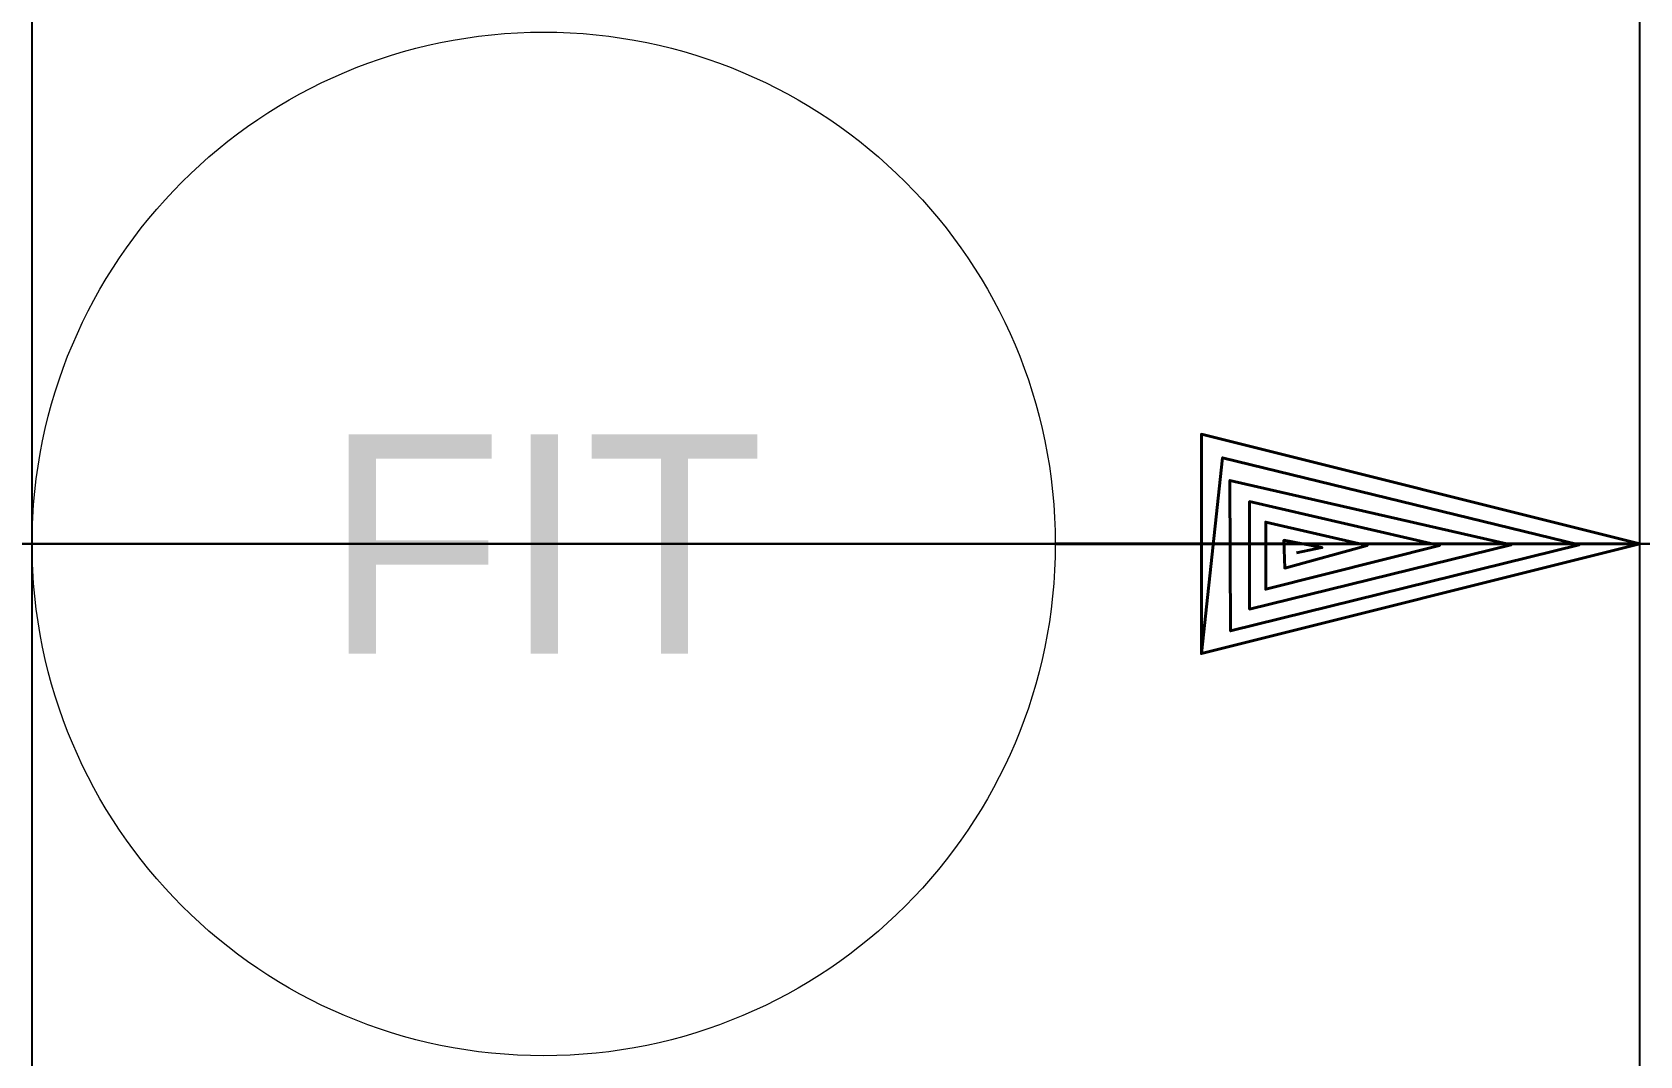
# Model space of a CAD drawing. Header units: metres. Extents: x -0.0072 to 0.0148, y -0.007 to 0.007.
import ezdxf

# ---------------------------------------------------------------- set-up
doc = ezdxf.new("R2010")
doc.units = ezdxf.units.M
doc.header["$PDMODE"] = 2
for name, color, linetype in [('Level 3', 7, 'Continuous'), ('Level 5', 7, 'Continuous'), ('Level 7', 7, 'Continuous')]:
    doc.layers.add(name, color=color, linetype=linetype)

# ---------------------------------------------------------------- blocks, each defined once
blk = doc.blocks.new('00001A11')
at = {"layer": 'Level 3', "color": 131, "linetype": 'Continuous', "lineweight": 40, "true_color": 0x50f0ff, "flags": 128}
blk.add_lwpolyline([(-0.006, -0.0015), (-0.006, 0.0015), (0, 0), (-0.006, -0.0015), (-0.00571, 0.00118), (-0.00083, -0.00001), (-0.0056, -0.00119), (-0.00561, 0.00087), (-0.00176, -0.00001), (-0.00534, -0.00089), (-0.00534, 0.00058), (-0.00274, -0.00002), (-0.00512, -0.00062), (-0.00512, 0.0003), (-0.00373, -0.00002), (-0.00486, -0.00033), (-0.00487, 0.00005), (-0.00435, -0.00005), (-0.0047, -0.00012)], dxfattribs=at)
blk = doc.blocks.new('*U5')
at = {"layer": 'Level 3', "color": 1, "linetype": 'Continuous', "lineweight": 40}
blk.add_line((0.006765, 0.000042), (0.014765, 0.000042), dxfattribs=at)
at = {"layer": 'Level 7', "color": 2, "linetype": 'Continuous', "lineweight": 13}
blk.add_circle((-0.000235, 0.000042), 0.007, dxfattribs=at)
at = {"color": 9, "linetype": 'Continuous', "lineweight": 0, "true_color": 0xc8c8c8}
blk.add_blockref('00001A11', (0.014765, 0.000042), dxfattribs=at)
at = {"layer": 'Level 5', "color": 9, "linetype": 'Continuous', "lineweight": 13, "true_color": 0xc8c8c8, "insert": (-0.003235, 0.000042), "char_height": 0.003, "width": 0.024, "attachment_point": 4}
blk.add_mtext('FIT', dxfattribs=at)

msp = doc.modelspace()

# ---------------------------------------------------------------- linework, layer by layer
for p in [(-0.007235, 0.00005), (0.014765, 0.000042)]:
    msp.add_point(p)

# ---------------------------------------------------------------- block references
msp.add_blockref('*U5', (0, 0))

doc.saveas('drawing.dxf')
